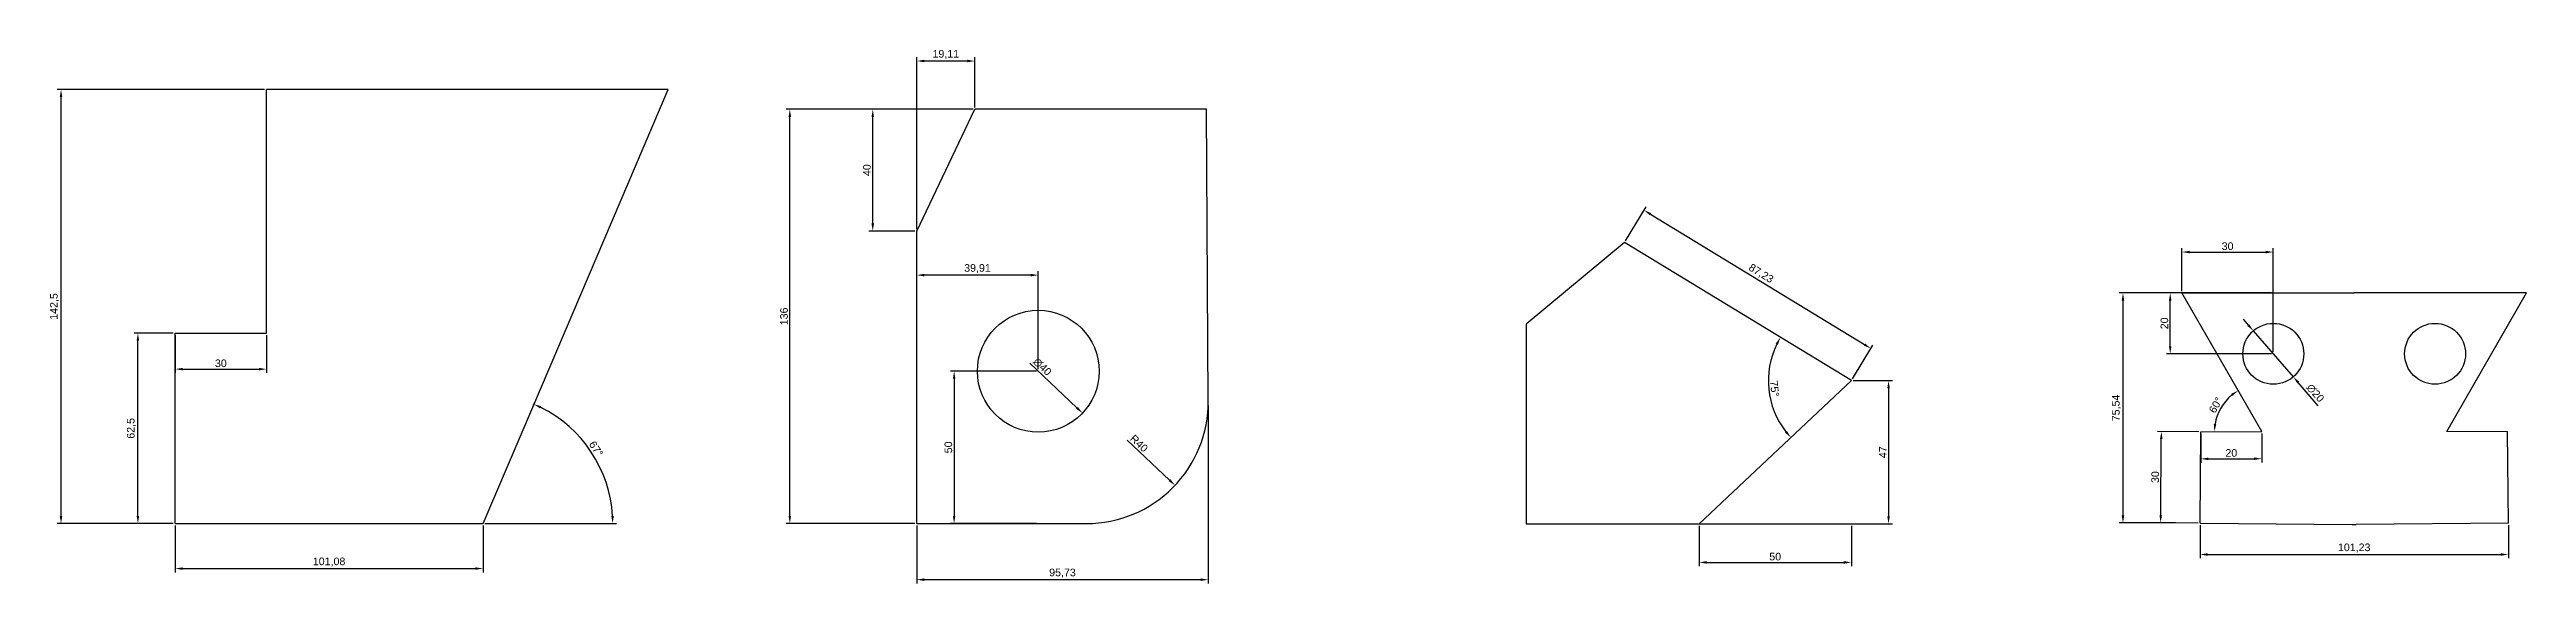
# Model space of a CAD drawing. Header units: millimetres. Extents: x 65 to 879, y 2330 to 2505.
import ezdxf

# ---------------------------------------------------------------- set-up
doc = ezdxf.new("R2010")
doc.units = ezdxf.units.MM
doc.styles.get("Standard").update_dxf_attribs({"font": 'arial.ttf'})
doc.dimstyles.new('ISO-25', dxfattribs={"dimtxt": 2.5, "dimasz": 2.5, "dimexe": 1.25, "dimexo": 0.625, "dimtad": 1, "dimtxsty": 'Standard', "dimcen": 2.5, "dimadec": 0, "dimazin": 0, "dimtfac": 1, "dimtmove": 0, "dimatfit": 3, "dimfxl": 1, "dimarcsym": 0})

# ---------------------------------------------------------------- blocks, each defined once
blk = doc.blocks.new('*D9')
at = {"color": 0, "lineweight": -2, "transparency": 16777216}
for p, q in [((106.55, 2349.18), (106.55, 2333.77)), ((207.63, 2349.18), (207.63, 2333.77)), ((109.05, 2335.02), (205.13, 2335.02))]:
    blk.add_line(p, q, dxfattribs=at)
at = {"color": 0, "transparency": 16777216}
for points in [[(109.05, 2335.43), (109.05, 2334.6), (106.55, 2335.02)], [(205.13, 2335.43), (205.13, 2334.6), (207.63, 2335.02)]]:
    blk.add_solid(points, dxfattribs=at)
at = {"layer": 'Defpoints', "color": 0, "transparency": 16777216}
for p in [(106.55, 2349.8), (207.63, 2349.8), (207.63, 2335.02)]:
    blk.add_point(p, dxfattribs=at)
at = {"color": 0, "transparency": 16777216, "insert": (157.09, 2337.15), "char_height": 2.5, "attachment_point": 5}
blk.add_mtext('101,08', dxfattribs=at)
blk = doc.blocks.new('*D10')
at = {"color": 0, "lineweight": -2, "transparency": 16777216}
for p, q in [((105.92, 2412.3), (93.07, 2412.3)), ((94.32, 2352.3), (94.32, 2409.8)), ((105.92, 2349.8), (93.07, 2349.8))]:
    blk.add_line(p, q, dxfattribs=at)
at = {"color": 0, "transparency": 16777216}
for points in [[(93.91, 2409.8), (94.74, 2409.8), (94.32, 2412.3)], [(93.91, 2352.3), (94.74, 2352.3), (94.32, 2349.8)]]:
    blk.add_solid(points, dxfattribs=at)
at = {"layer": 'Defpoints', "color": 0, "transparency": 16777216}
for p in [(94.32, 2412.3), (106.55, 2412.3), (106.55, 2349.8)]:
    blk.add_point(p, dxfattribs=at)
at = {"color": 0, "transparency": 16777216, "insert": (92.2, 2381.05), "char_height": 2.5, "attachment_point": 5, "rotation": 90}
blk.add_mtext('62,5', dxfattribs=at)
blk = doc.blocks.new('*D11')
at = {"color": 0, "lineweight": -2, "transparency": 16777216}
for p, q in [((106.55, 2411.68), (106.55, 2399.25)), ((136.55, 2411.68), (136.55, 2399.25)), ((109.05, 2400.5), (134.05, 2400.5))]:
    blk.add_line(p, q, dxfattribs=at)
at = {"color": 0, "transparency": 16777216}
for points in [[(109.05, 2400.91), (109.05, 2400.08), (106.55, 2400.5)], [(134.05, 2400.91), (134.05, 2400.08), (136.55, 2400.5)]]:
    blk.add_solid(points, dxfattribs=at)
at = {"layer": 'Defpoints', "color": 0, "transparency": 16777216}
for p in [(106.55, 2412.3), (136.55, 2412.3), (136.55, 2400.5)]:
    blk.add_point(p, dxfattribs=at)
at = {"color": 0, "transparency": 16777216, "insert": (121.55, 2402.4), "char_height": 2.5, "attachment_point": 5}
blk.add_mtext('30', dxfattribs=at)
blk = doc.blocks.new('*D12')
at = {"color": 0, "lineweight": -2, "transparency": 16777216}
for p, q in [((135.92, 2492.3), (67.82, 2492.3)), ((69.07, 2352.3), (69.07, 2489.8)), ((105.92, 2349.8), (67.82, 2349.8))]:
    blk.add_line(p, q, dxfattribs=at)
at = {"color": 0, "transparency": 16777216}
for points in [[(68.66, 2489.8), (69.49, 2489.8), (69.07, 2492.3)], [(68.66, 2352.3), (69.49, 2352.3), (69.07, 2349.8)]]:
    blk.add_solid(points, dxfattribs=at)
at = {"layer": 'Defpoints', "color": 0, "transparency": 16777216}
for p in [(69.07, 2492.3), (136.55, 2492.3), (106.55, 2349.8)]:
    blk.add_point(p, dxfattribs=at)
at = {"color": 0, "transparency": 16777216, "insert": (66.95, 2421.05), "char_height": 2.5, "attachment_point": 5, "rotation": 90}
blk.add_mtext('142,5', dxfattribs=at)
blk = doc.blocks.new('*D13')
at = {"color": 0, "lineweight": -2, "transparency": 16777216}
for p, q in [((224.19, 2388.62), (224.83, 2390.12)), ((208.25, 2349.8), (251.47, 2349.8))]:
    blk.add_line(p, q, dxfattribs=at)
blk.add_arc((207.63, 2349.8), 42.59, 3.36368, 63.52819, dxfattribs=at)
at = {"color": 0, "transparency": 16777216}
for points in [[(226.44, 2387.55), (226.79, 2388.3), (224.34, 2388.97)], [(250.56, 2352.31), (249.73, 2352.29), (250.22, 2349.8)]]:
    blk.add_solid(points, dxfattribs=at)
at = {"layer": 'Defpoints', "color": 0, "transparency": 16777216}
for p in [(223.95, 2388.05), (247.03, 2365.96), (106.55, 2349.8), (207.63, 2349.8), (207.63, 2349.8)]:
    blk.add_point(p, dxfattribs=at)
at = {"color": 0, "transparency": 16777216, "insert": (244.75, 2374.32), "char_height": 2.5, "attachment_point": 5, "rotation": 303.44593}
blk.add_mtext('67°', dxfattribs=at)
blk = doc.blocks.new('*D17')
at = {"color": 0, "lineweight": -2, "transparency": 16777216}
for p, q in [((350.03, 2446.43), (350.03, 2502.9)), ((366.64, 2501.65), (352.53, 2501.65)), ((369.14, 2486.43), (369.14, 2502.9))]:
    blk.add_line(p, q, dxfattribs=at)
at = {"color": 0, "transparency": 16777216}
for points in [[(352.53, 2502.07), (352.53, 2501.23), (350.03, 2501.65)], [(366.64, 2502.07), (366.64, 2501.23), (369.14, 2501.65)]]:
    blk.add_solid(points, dxfattribs=at)
at = {"layer": 'Defpoints', "color": 0, "transparency": 16777216}
for p in [(350.03, 2501.65), (369.14, 2485.8), (350.03, 2445.81)]:
    blk.add_point(p, dxfattribs=at)
at = {"color": 0, "transparency": 16777216, "insert": (359.58, 2503.78), "char_height": 2.5, "attachment_point": 5}
blk.add_mtext('19,11', dxfattribs=at)
blk = doc.blocks.new('*D18')
at = {"color": 0, "lineweight": -2, "transparency": 16777216}
for p, q in [((368.51, 2485.81), (334.35, 2485.81)), ((335.6, 2448.31), (335.6, 2483.31)), ((349.4, 2445.81), (334.35, 2445.81))]:
    blk.add_line(p, q, dxfattribs=at)
at = {"color": 0, "transparency": 16777216}
for points in [[(335.18, 2483.31), (336.02, 2483.31), (335.6, 2485.81)], [(335.18, 2448.31), (336.02, 2448.31), (335.6, 2445.81)]]:
    blk.add_solid(points, dxfattribs=at)
at = {"layer": 'Defpoints', "color": 0, "transparency": 16777216}
for p in [(335.6, 2485.81), (369.14, 2485.81), (350.03, 2445.81)]:
    blk.add_point(p, dxfattribs=at)
at = {"color": 0, "transparency": 16777216, "insert": (333.7, 2465.81), "char_height": 2.5, "attachment_point": 5, "rotation": 90}
blk.add_mtext('40', dxfattribs=at)
blk = doc.blocks.new('*D20')
at = {"color": 0, "lineweight": -2, "transparency": 16777216}
blk.add_line((387.2, 2402.4), (402.65, 2387.78), dxfattribs=at)
at = {"color": 0, "transparency": 16777216}
blk.add_solid([(402.93, 2388.08), (402.36, 2387.47), (404.46, 2386.06)], dxfattribs=at)
at = {"layer": 'Defpoints', "color": 0, "transparency": 16777216}
for p in [(375.41, 2413.55), (404.46, 2386.06)]:
    blk.add_point(p, dxfattribs=at)
at = {"color": 0, "transparency": 16777216, "insert": (391.29, 2401.24), "char_height": 2.5, "attachment_point": 5, "rotation": 316.57267}
blk.add_mtext('∅40', dxfattribs=at)
blk = doc.blocks.new('*D21')
at = {"color": 0, "lineweight": -2, "transparency": 16777216}
for p, q in [((350.03, 2400.43), (350.03, 2432.61)), ((389.94, 2400.43), (389.94, 2432.61)), ((387.44, 2431.36), (352.53, 2431.36))]:
    blk.add_line(p, q, dxfattribs=at)
at = {"color": 0, "transparency": 16777216}
for points in [[(352.53, 2431.78), (352.53, 2430.94), (350.03, 2431.36)], [(387.44, 2431.78), (387.44, 2430.94), (389.94, 2431.36)]]:
    blk.add_solid(points, dxfattribs=at)
at = {"layer": 'Defpoints', "color": 0, "transparency": 16777216}
for p in [(350.03, 2431.36), (350.03, 2399.81), (389.94, 2399.81)]:
    blk.add_point(p, dxfattribs=at)
at = {"color": 0, "transparency": 16777216, "insert": (369.98, 2433.49), "char_height": 2.5, "attachment_point": 5}
blk.add_mtext('39,91', dxfattribs=at)
blk = doc.blocks.new('*D22')
at = {"color": 0, "lineweight": -2, "transparency": 16777216}
for p, q in [((389.31, 2399.81), (361.07, 2399.81)), ((362.32, 2397.31), (362.32, 2352.31)), ((389.31, 2349.81), (361.07, 2349.81))]:
    blk.add_line(p, q, dxfattribs=at)
at = {"color": 0, "transparency": 16777216}
for points in [[(361.9, 2397.31), (362.74, 2397.31), (362.32, 2399.81)], [(361.9, 2352.31), (362.74, 2352.31), (362.32, 2349.81)]]:
    blk.add_solid(points, dxfattribs=at)
at = {"layer": 'Defpoints', "color": 0, "transparency": 16777216}
for p in [(389.94, 2399.81), (362.32, 2349.81), (389.94, 2349.81)]:
    blk.add_point(p, dxfattribs=at)
at = {"color": 0, "transparency": 16777216, "insert": (360.42, 2374.81), "char_height": 2.5, "attachment_point": 5, "rotation": 90}
blk.add_mtext('50', dxfattribs=at)
blk = doc.blocks.new('*D23')
at = {"color": 0, "lineweight": -2, "transparency": 16777216}
blk.add_line((419.12, 2377.19), (433.02, 2364.05), dxfattribs=at)
at = {"color": 0, "transparency": 16777216}
blk.add_solid([(433.31, 2364.36), (432.74, 2363.75), (434.84, 2362.34)], dxfattribs=at)
at = {"layer": 'Defpoints', "color": 0, "transparency": 16777216}
for p in [(405.76, 2389.81), (434.84, 2362.34)]:
    blk.add_point(p, dxfattribs=at)
at = {"color": 0, "transparency": 16777216, "insert": (423.04, 2376.1), "char_height": 2.5, "attachment_point": 5, "rotation": 316.62957}
blk.add_mtext('R40', dxfattribs=at)
blk = doc.blocks.new('*D24')
at = {"color": 0, "lineweight": -2, "transparency": 16777216}
for p, q in [((349.4, 2485.81), (307.12, 2485.81)), ((308.37, 2352.31), (308.37, 2483.31)), ((349.4, 2349.81), (307.12, 2349.81))]:
    blk.add_line(p, q, dxfattribs=at)
at = {"color": 0, "transparency": 16777216}
for points in [[(307.95, 2483.31), (308.78, 2483.31), (308.37, 2485.81)], [(307.95, 2352.31), (308.78, 2352.31), (308.37, 2349.81)]]:
    blk.add_solid(points, dxfattribs=at)
at = {"layer": 'Defpoints', "color": 0, "transparency": 16777216}
for p in [(308.37, 2485.81), (350.03, 2485.81), (350.03, 2349.81)]:
    blk.add_point(p, dxfattribs=at)
at = {"color": 0, "transparency": 16777216, "insert": (306.46, 2417.81), "char_height": 2.5, "attachment_point": 5, "rotation": 90}
blk.add_mtext('136', dxfattribs=at)
blk = doc.blocks.new('*D25')
at = {"color": 0, "lineweight": -2, "transparency": 16777216}
for p, q in [((445.76, 2388.55), (445.76, 2330.13)), ((350.03, 2349.18), (350.03, 2330.13)), ((352.53, 2331.38), (443.26, 2331.38))]:
    blk.add_line(p, q, dxfattribs=at)
at = {"color": 0, "transparency": 16777216}
for points in [[(352.53, 2331.8), (352.53, 2330.96), (350.03, 2331.38)], [(443.26, 2331.8), (443.26, 2330.96), (445.76, 2331.38)]]:
    blk.add_solid(points, dxfattribs=at)
at = {"layer": 'Defpoints', "color": 0, "transparency": 16777216}
for p in [(445.76, 2389.17), (350.03, 2349.81), (445.76, 2331.38)]:
    blk.add_point(p, dxfattribs=at)
at = {"color": 0, "transparency": 16777216, "insert": (397.89, 2333.51), "char_height": 2.5, "attachment_point": 5}
blk.add_mtext('95,73', dxfattribs=at)
blk = doc.blocks.new('*D26')
at = {"color": 0, "lineweight": -2, "transparency": 16777216}
for p, q in [((606.9, 2349.1), (606.9, 2335.79)), ((656.9, 2349.1), (656.9, 2335.79)), ((609.4, 2337.04), (654.4, 2337.04))]:
    blk.add_line(p, q, dxfattribs=at)
at = {"color": 0, "transparency": 16777216}
for points in [[(609.4, 2337.46), (609.4, 2336.62), (606.9, 2337.04)], [(654.4, 2337.46), (654.4, 2336.62), (656.9, 2337.04)]]:
    blk.add_solid(points, dxfattribs=at)
at = {"layer": 'Defpoints', "color": 0, "transparency": 16777216}
for p in [(606.9, 2349.72), (656.9, 2349.72), (656.9, 2337.04)]:
    blk.add_point(p, dxfattribs=at)
at = {"color": 0, "transparency": 16777216, "insert": (631.9, 2338.94), "char_height": 2.5, "attachment_point": 5}
blk.add_mtext('50', dxfattribs=at)
blk = doc.blocks.new('*D27')
at = {"color": 0, "lineweight": -2, "transparency": 16777216}
blk.add_arc((656.9, 2396.72), 27.26, 153.89595, 217.97159, dxfattribs=at)
at = {"color": 0, "transparency": 16777216}
for points in [[(632.06, 2408.92), (632.79, 2408.52), (633.62, 2410.91)], [(635.73, 2380.22), (635.09, 2379.68), (637.04, 2378.05)]]:
    blk.add_solid(points, dxfattribs=at)
at = {"layer": 'Defpoints', "color": 0, "transparency": 16777216}
for p in [(582.41, 2442.12), (629.82, 2399.81), (656.9, 2396.72), (656.9, 2396.72), (606.9, 2349.72)]:
    blk.add_point(p, dxfattribs=at)
at = {"color": 0, "transparency": 16777216, "insert": (631.67, 2394.1), "char_height": 2.5, "attachment_point": 5, "rotation": 275.93377}
blk.add_mtext('75°', dxfattribs=at)
blk = doc.blocks.new('*D28')
at = {"color": 0, "lineweight": -2, "transparency": 16777216}
for p, q in [((657.52, 2396.72), (670.36, 2396.72)), ((669.11, 2394.22), (669.11, 2352.22)), ((607.52, 2349.72), (670.36, 2349.72))]:
    blk.add_line(p, q, dxfattribs=at)
at = {"color": 0, "transparency": 16777216}
for points in [[(668.69, 2394.22), (669.52, 2394.22), (669.11, 2396.72)], [(668.69, 2352.22), (669.52, 2352.22), (669.11, 2349.72)]]:
    blk.add_solid(points, dxfattribs=at)
at = {"layer": 'Defpoints', "color": 0, "transparency": 16777216}
for p in [(656.9, 2396.72), (606.9, 2349.72), (669.11, 2349.72)]:
    blk.add_point(p, dxfattribs=at)
at = {"color": 0, "transparency": 16777216, "insert": (667.23, 2373.22), "char_height": 2.5, "attachment_point": 5, "rotation": 90}
blk.add_mtext('47', dxfattribs=at)
blk = doc.blocks.new('*D29')
at = {"color": 0, "lineweight": -2, "transparency": 16777216}
for p, q in [((582.74, 2442.65), (589.49, 2453.73)), ((590.97, 2451.36), (661.19, 2408.57)), ((657.22, 2397.26), (663.98, 2408.33))]:
    blk.add_line(p, q, dxfattribs=at)
at = {"color": 0, "transparency": 16777216}
for points in [[(591.19, 2451.72), (590.76, 2451.01), (588.84, 2452.66)], [(661.41, 2408.92), (660.97, 2408.21), (663.32, 2407.27)]]:
    blk.add_solid(points, dxfattribs=at)
at = {"layer": 'Defpoints', "color": 0, "transparency": 16777216}
for p in [(582.41, 2442.12), (663.32, 2407.27), (656.9, 2396.72)]:
    blk.add_point(p, dxfattribs=at)
at = {"color": 0, "transparency": 16777216, "insert": (627.19, 2431.78), "char_height": 2.5, "attachment_point": 5, "rotation": 328.63901}
blk.add_mtext('87,23', dxfattribs=at)
blk = doc.blocks.new('*D31')
at = {"color": 0, "lineweight": -2, "transparency": 16777216}
for p, q in [((771.38, 2349.3), (771.38, 2338.38)), ((872.61, 2349.3), (872.61, 2338.38)), ((773.88, 2339.63), (870.11, 2339.63))]:
    blk.add_line(p, q, dxfattribs=at)
at = {"color": 0, "transparency": 16777216}
for points in [[(773.88, 2340.05), (773.88, 2339.22), (771.38, 2339.63)], [(870.11, 2340.05), (870.11, 2339.22), (872.61, 2339.63)]]:
    blk.add_solid(points, dxfattribs=at)
at = {"layer": 'Defpoints', "color": 0, "transparency": 16777216}
for p in [(771.38, 2349.92), (872.61, 2349.92), (872.61, 2339.63)]:
    blk.add_point(p, dxfattribs=at)
at = {"color": 0, "transparency": 16777216, "insert": (822, 2341.76), "char_height": 2.5, "attachment_point": 5}
blk.add_mtext('101,23', dxfattribs=at)
blk = doc.blocks.new('*D32')
at = {"color": 0, "lineweight": -2, "transparency": 16777216}
for p, q in [((771, 2379.93), (757.44, 2380.04)), ((758.46, 2352.53), (758.67, 2377.53)), ((770.76, 2349.93), (757.19, 2350.04))]:
    blk.add_line(p, q, dxfattribs=at)
at = {"color": 0, "transparency": 16777216}
for points in [[(758.25, 2377.53), (759.08, 2377.52), (758.69, 2380.03)], [(758.05, 2352.53), (758.88, 2352.52), (758.44, 2350.03)]]:
    blk.add_solid(points, dxfattribs=at)
at = {"layer": 'Defpoints', "color": 0, "transparency": 16777216}
for p in [(758.69, 2380.03), (771.63, 2379.92), (771.38, 2349.92)]:
    blk.add_point(p, dxfattribs=at)
at = {"color": 0, "transparency": 16777216, "insert": (756.66, 2365.04), "char_height": 2.5, "attachment_point": 5, "rotation": 89.53455}
blk.add_mtext('30', dxfattribs=at)
blk = doc.blocks.new('*D33')
at = {"color": 0, "lineweight": -2, "transparency": 16777216}
for p, q in [((771.63, 2379.3), (771.66, 2369.78)), ((791.63, 2379.36), (791.66, 2369.84)), ((774.15, 2371.04), (789.15, 2371.08))]:
    blk.add_line(p, q, dxfattribs=at)
at = {"color": 0, "transparency": 16777216}
for points in [[(774.15, 2371.45), (774.15, 2370.62), (771.65, 2371.03)], [(789.15, 2371.5), (789.15, 2370.67), (791.65, 2371.09)]]:
    blk.add_solid(points, dxfattribs=at)
at = {"layer": 'Defpoints', "color": 0, "transparency": 16777216}
for p in [(771.63, 2379.92), (791.63, 2379.98), (791.65, 2371.09)]:
    blk.add_point(p, dxfattribs=at)
at = {"color": 0, "transparency": 16777216, "insert": (781.65, 2372.96), "char_height": 2.5, "attachment_point": 5, "rotation": 0.17635}
blk.add_mtext('20', dxfattribs=at)
blk = doc.blocks.new('*D34')
at = {"color": 0, "lineweight": -2, "transparency": 16777216}
blk.add_arc((791.63, 2379.98), 15.52, 129.14265, 170.93649, dxfattribs=at)
at = {"color": 0, "transparency": 16777216}
for points in [[(781.59, 2392.36), (782.07, 2391.68), (783.89, 2393.44)], [(776.72, 2382.4), (775.89, 2382.46), (776.11, 2379.94)]]:
    blk.add_solid(points, dxfattribs=at)
at = {"layer": 'Defpoints', "color": 0, "transparency": 16777216}
for p in [(765.44, 2425.52), (779.74, 2389.96), (771.63, 2379.92), (791.63, 2379.98), (791.63, 2379.98)]:
    blk.add_point(p, dxfattribs=at)
at = {"color": 0, "transparency": 16777216, "insert": (776.53, 2388.68), "char_height": 2.5, "attachment_point": 5, "rotation": 60.03957}
blk.add_mtext('60°', dxfattribs=at)
blk = doc.blocks.new('*D35')
at = {"color": 0, "lineweight": -2, "transparency": 16777216}
for p, q in [((764.81, 2425.52), (744.83, 2425.52)), ((746.08, 2423.02), (746.08, 2352.48)), ((763.35, 2349.98), (744.83, 2349.98))]:
    blk.add_line(p, q, dxfattribs=at)
at = {"color": 0, "transparency": 16777216}
for points in [[(745.66, 2423.02), (746.5, 2423.02), (746.08, 2425.52)], [(745.66, 2352.48), (746.5, 2352.48), (746.08, 2349.98)]]:
    blk.add_solid(points, dxfattribs=at)
at = {"layer": 'Defpoints', "color": 0, "transparency": 16777216}
for p in [(765.44, 2425.52), (746.08, 2349.98), (763.98, 2349.98)]:
    blk.add_point(p, dxfattribs=at)
at = {"color": 0, "transparency": 16777216, "insert": (743.96, 2387.75), "char_height": 2.5, "attachment_point": 5, "rotation": 90}
blk.add_mtext('75,54', dxfattribs=at)
blk = doc.blocks.new('*D36')
at = {"color": 0, "lineweight": -2, "transparency": 16777216}
for p, q in [((794.81, 2425.52), (760.34, 2425.52)), ((761.59, 2408.02), (761.59, 2423.02)), ((794.81, 2405.52), (760.34, 2405.52))]:
    blk.add_line(p, q, dxfattribs=at)
at = {"color": 0, "transparency": 16777216}
for points in [[(761.18, 2423.02), (762.01, 2423.02), (761.59, 2425.52)], [(761.18, 2408.02), (762.01, 2408.02), (761.59, 2405.52)]]:
    blk.add_solid(points, dxfattribs=at)
at = {"layer": 'Defpoints', "color": 0, "transparency": 16777216}
for p in [(761.59, 2425.52), (795.44, 2425.52), (795.44, 2405.52)]:
    blk.add_point(p, dxfattribs=at)
at = {"color": 0, "transparency": 16777216, "insert": (759.69, 2415.52), "char_height": 2.5, "attachment_point": 5, "rotation": 90}
blk.add_mtext('20', dxfattribs=at)
blk = doc.blocks.new('*D37')
at = {"color": 0, "lineweight": -2, "transparency": 16777216}
for p, q in [((765.44, 2426.14), (765.44, 2440.18)), ((795.44, 2406.14), (795.44, 2440.18)), ((767.94, 2438.93), (792.94, 2438.93))]:
    blk.add_line(p, q, dxfattribs=at)
at = {"color": 0, "transparency": 16777216}
for points in [[(767.94, 2439.35), (767.94, 2438.52), (765.44, 2438.93)], [(792.94, 2439.35), (792.94, 2438.52), (795.44, 2438.93)]]:
    blk.add_solid(points, dxfattribs=at)
at = {"layer": 'Defpoints', "color": 0, "transparency": 16777216}
for p in [(795.44, 2438.93), (765.44, 2425.52), (795.44, 2405.52)]:
    blk.add_point(p, dxfattribs=at)
at = {"color": 0, "transparency": 16777216, "insert": (780.44, 2440.84), "char_height": 2.5, "attachment_point": 5}
blk.add_mtext('30', dxfattribs=at)
blk = doc.blocks.new('*D38')
at = {"color": 0, "lineweight": -2, "transparency": 16777216}
for p, q in [((787.24, 2414.96), (785.6, 2416.85)), ((788.88, 2413.07), (802, 2397.97)), ((810.22, 2388.5), (803.63, 2396.08))]:
    blk.add_line(p, q, dxfattribs=at)
at = {"color": 0, "transparency": 16777216}
for points in [[(787.56, 2415.23), (786.93, 2414.68), (788.88, 2413.07)], [(803.95, 2396.36), (803.32, 2395.81), (802, 2397.97)]]:
    blk.add_solid(points, dxfattribs=at)
at = {"layer": 'Defpoints', "color": 0, "transparency": 16777216}
for p in [(788.88, 2413.07), (802, 2397.97)]:
    blk.add_point(p, dxfattribs=at)
at = {"color": 0, "transparency": 16777216, "insert": (809.24, 2392.64), "char_height": 2.5, "attachment_point": 5, "rotation": 310.97339}
blk.add_mtext('∅20', dxfattribs=at)

msp = doc.modelspace()

# ---------------------------------------------------------------- linework, layer by layer
for p, q in [((136.548, 2412.301), (136.548, 2492.301)), ((268.434, 2492.301), (136.548, 2492.301)), ((223.949, 2388.05), (268.434, 2492.301)), ((350.027, 2445.806), (369.137, 2485.803)), ((445.137, 2485.803), (369.137, 2485.803)), ((445.764, 2390.068), (445.137, 2485.803)), ((350.027, 2349.806), (350.027, 2445.806)), ((582.412, 2442.121), (550.099, 2415.297)), ((656.899, 2396.724), (582.412, 2442.121)), ((791.626, 2379.984), (765.439, 2425.52)), ((765.439, 2425.52), (795.439, 2425.52)), ((795.439, 2425.52), (821.998, 2425.52)), ((848.558, 2425.52), (821.998, 2425.52)), ((878.558, 2425.52), (848.558, 2425.52)), ((852.37, 2379.984), (878.558, 2425.52)), ((106.548, 2349.801), (106.548, 2412.301)), ((106.548, 2412.301), (136.548, 2412.301)), ((550.099, 2415.297), (550.099, 2349.724)), ((606.899, 2349.724), (656.899, 2396.724)), ((207.628, 2349.801), (223.949, 2388.05)), ((771.382, 2349.923), (771.626, 2379.922)), ((771.626, 2379.922), (791.626, 2379.984)), ((872.37, 2379.922), (852.37, 2379.984)), ((872.614, 2349.923), (872.37, 2379.922)), ((106.548, 2349.801), (207.628, 2349.801)), ((350.027, 2349.806), (405.765, 2349.806)), ((550.099, 2349.724), (606.899, 2349.724)), ((606.899, 2349.724), (656.899, 2349.724)), ((771.382, 2349.923), (821.381, 2349.517)), ((821.381, 2349.517), (822.616, 2349.517)), ((872.614, 2349.923), (822.616, 2349.517))]:
    msp.add_line(p, q)
for centre, radius in [((389.938, 2399.806), 20), ((795.439, 2405.52), 10), ((848.558, 2405.52), 10)]:
    msp.add_circle(centre, radius)
msp.add_arc((405.765, 2389.806), 40, 270, 0.375148)

# ---------------------------------------------------------------- dimensions: what is measured, and where the dimension line sits
for base, p1, p2, picture, middle in [((350.027, 2501.651), (369.137, 2485.803), (350.027, 2445.806), '*D17', (359.582, 2503.779)), ((795.439, 2438.934), (765.439, 2425.52), (795.439, 2405.52), '*D37', (780.439, 2440.837)), ((350.027, 2431.359), (389.938, 2399.806), (350.027, 2399.806), '*D21', (369.983, 2433.486)), ((136.548, 2400.498), (106.548, 2412.301), (136.548, 2412.301), '*D11', (121.548, 2402.4)), ((445.76, 2331.38), (350.027, 2349.806), (445.76, 2389.173), '*D25', (397.893, 2333.507)), ((207.628, 2335.018), (106.548, 2349.801), (207.628, 2349.801), '*D9', (157.088, 2337.146)), ((656.899, 2337.039), (606.899, 2349.724), (656.899, 2349.724), '*D26', (631.899, 2338.94)), ((872.614, 2339.632), (771.382, 2349.923), (872.614, 2349.923), '*D31', (821.998, 2341.76))]:
    dim = msp.add_linear_dim(base=base, p1=p1, p2=p2, dimstyle='ISO-25')
    dim.commit()
    dim.dimension.update_dxf_attribs({"geometry": picture, "text_midpoint": middle})
for base, p1, p2, picture, middle in [((69.073, 2492.301), (106.548, 2349.801), (136.548, 2492.301), '*D12', (66.946, 2421.051)), ((308.366, 2485.806), (350.027, 2349.806), (350.027, 2485.806), '*D24', (306.464, 2417.806)), ((335.601, 2485.806), (350.027, 2445.806), (369.137, 2485.806), '*D18', (333.7, 2465.806)), ((746.079, 2349.983), (765.439, 2425.52), (763.976, 2349.983), '*D35', (743.957, 2387.752)), ((761.593, 2425.52), (795.439, 2405.52), (795.439, 2425.52), '*D36', (759.691, 2415.52)), ((94.325, 2412.301), (106.548, 2349.801), (106.548, 2412.301), '*D10', (92.197, 2381.051)), ((362.321, 2349.806), (389.938, 2399.806), (389.938, 2349.806), '*D22', (360.419, 2374.806)), ((669.105, 2349.724), (656.899, 2396.724), (606.899, 2349.724), '*D28', (667.23, 2373.224))]:
    dim = msp.add_linear_dim(base=base, p1=p1, p2=p2, angle=90, dimstyle='ISO-25')
    dim.commit()
    dim.dimension.update_dxf_attribs({"geometry": picture, "text_midpoint": middle})
for p1, p2, distance, picture, middle in [((582.412, 2442.121), (656.899, 2396.724), 12.347, '*D29', (627.189, 2431.782)), ((771.382, 2349.923), (771.626, 2379.922), 12.939, '*D32', (756.664, 2365.043)), ((771.626, 2379.922), (791.626, 2379.984), -8.893, '*D33', (781.648, 2372.962))]:
    dim = msp.add_aligned_dim(p1=p1, p2=p2, distance=distance, dimstyle='ISO-25')
    dim.commit()
    dim.dimension.update_dxf_attribs({"geometry": picture, "text_midpoint": middle})
for base, line1, line2, picture, middle in [((629.816, 2399.808), ((606.899, 2349.724), (656.899, 2396.724)), ((656.899, 2396.724), (582.412, 2442.121)), '*D27', (631.674, 2394.102)), ((779.739, 2389.961), ((771.626, 2379.922), (791.626, 2379.984)), ((791.626, 2379.984), (765.439, 2425.52)), '*D34', (776.533, 2388.684)), ((247.034, 2365.961), ((106.548, 2349.801), (207.628, 2349.801)), ((207.628, 2349.801), (223.949, 2388.05)), '*D13', (244.752, 2374.323))]:
    dim = msp.add_angular_dim_2l(base=base, line1=line1, line2=line2, dimstyle='ISO-25')
    dim.commit()
    dim.dimension.update_dxf_attribs({"geometry": picture, "text_midpoint": middle})
dim = msp.add_diameter_dim_2p(p1=(788.882, 2413.07), p2=(801.996, 2397.97), dimstyle='ISO-25')
dim.commit()
dim.dimension.update_dxf_attribs({"geometry": '*D38', "text_midpoint": (809.236, 2392.64)})
dim = msp.add_diameter_dim_2p(p1=(375.413, 2413.555), p2=(404.463, 2386.057), dimstyle='ISO-25')
dim.commit()
dim.dimension.update_dxf_attribs({"geometry": '*D20', "text_midpoint": (389.938, 2399.806), "dimtype": 163})
dim = msp.add_radius_dim(center=(405.765, 2389.806), mpoint=(434.842, 2362.337), dimstyle='ISO-25')
dim.commit()
dim.dimension.update_dxf_attribs({"geometry": '*D23', "text_midpoint": (421.739, 2374.715), "dimtype": 164})

doc.saveas('drawing.dxf')
